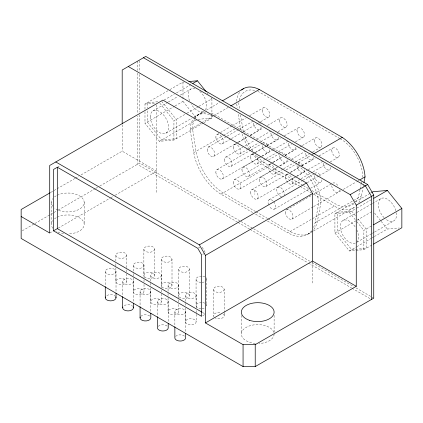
<?xml version="1.0" encoding="UTF-8"?>
<svg xmlns="http://www.w3.org/2000/svg" width="423" height="423" viewBox="0 0 423 423"><rect width="100%" height="100%" fill="white"/><g stroke="black" fill="none" stroke-linecap="round" stroke-linejoin="round"><path stroke-width="0.32" stroke-dasharray="2.12 1.59" d="M238.953 102.567L238.799 103.873L239.704 109.71M313.58 227.405A40.322 23.281 60 0 0 315.098 222.725L318.699 203.606A34.517 19.929 60 0 0 297.364 165.129M360.073 189.573L358.434 196.891A37.097 21.42 60 0 1 354.754 202.924M360.19 188.933L361.041 184.428M361.157 183.788L361.887 179.928M362.368 177.353L362.733 175.423L362.432 172.468A31.286 18.062 60 0 0 342.107 139.923L340.393 138.934M358.852 202.675A40.322 23.281 60 0 0 361.443 195.965L363.124 187.045M363.241 186.406L363.6 184.497M144.983 109.16L144.983 104.016L169.369 89.935M169.935 89.607L182.969 82.083L184.285 81.967M164.002 100.098L174.207 94.207M176.476 92.896L190.641 84.716M153.01 110.858L167.751 102.345M168.317 102.017L177.956 96.455M180.224 95.143L190.995 88.925M57.311 167.281L60.082 165.684M203.415 123.003L173.932 140.029L159.46 141.319L144.983 123.315L174.466 106.289M175.032 105.962L182.969 101.383L182.969 99.453M173.932 140.029L173.932 120.729L186.416 113.523M186.982 113.195L198.318 106.649M198.884 106.321L211.918 98.797L211.093 97.766M50.834 192.365L56.545 189.07M57.116 188.743L74.813 178.522M75.384 178.194L78.805 176.217M81.089 174.9L122.194 151.17L156.838 171.167L114.104 195.844M165.906 133.187L191.984 118.128M194.252 116.822L203.891 111.254M197.25 115.368L204.108 111.408M206.398 110.086L219.558 102.488M159.46 141.319L197.446 119.392L211.918 118.096L211.918 114.236M252.721 212.536L220.917 194.173A40.322 23.281 60 0 1 193.745 152.661L190.149 129.39L201.015 123.119M201.586 122.786L213.033 116.182M213.604 115.849L228.483 107.257M203.986 122.675L211.918 118.096M22.292 230.778L34.258 223.867M34.823 223.54L50.21 214.657M50.781 214.329L57.618 210.384M58.189 210.051L95.223 188.669M95.794 188.341L99.209 186.369M99.78 186.041L139.669 163.014L240.391 221.166M216.941 134.562L219.801 132.912M220.372 132.579L231.82 125.975M232.391 125.642L245.552 118.049M249.554 115.733L263.286 107.807M49.713 233.015L53.134 231.043M58.263 228.082L110.112 198.144M110.683 197.816L113.533 196.172M193.745 152.661L222.921 135.815M223.492 135.487L234.939 128.878M235.511 128.544L240.09 125.906L238.191 113.623M208.243 147.088L226.554 136.513M227.125 136.185L237.996 129.909M238.567 129.581L253.44 120.989M222.313 143.868L230.895 138.913M231.471 138.58L242.913 131.976M243.484 131.643L257.787 123.389M258.358 123.056L260.076 122.067M260.647 121.734L268.658 117.113M213.615 156.388L237.647 142.514M238.218 142.186L247.941 136.571M250.231 135.249L259.96 129.634M234.342 144.608L237.774 142.625M238.345 142.292L248.074 136.677M250.358 135.36L262.947 128.09M267.526 125.446L280.682 117.853M225.639 157.129L242.807 147.22M245.091 145.898L254.249 140.616M256.539 139.294L270.842 131.035M239.714 153.914L248.296 148.954M248.867 148.626L258.59 143.011M260.88 141.689L274.041 134.091M278.043 131.78L286.054 127.154M216.941 169.655L250.696 150.165M251.273 149.832L262.138 143.556M231.011 166.435L255.043 152.56M255.614 152.232L266.485 145.956M267.056 145.623L277.356 139.68M251.738 154.649L266.612 146.062M267.183 145.734L280.343 138.136M284.351 135.825L298.083 127.894M222.313 178.955L261.218 156.494M261.789 156.166L268.658 152.201M243.04 167.175L261.345 156.605M261.922 156.272L272.787 149.996M273.364 149.668L288.237 141.081M257.11 163.955L265.692 159M266.263 158.673L277.705 152.063M278.281 151.735L291.436 144.137M295.444 141.827L303.455 137.2M234.342 179.696L266.379 161.2M268.668 159.878L279.54 153.602M248.412 176.481L272.438 162.606M273.015 162.273L282.738 156.658M285.028 155.336L294.752 149.721M269.134 164.695L272.565 162.712M273.142 162.384L282.865 156.769M285.155 155.447L297.744 148.182M300.029 146.86L301.747 145.866M302.318 145.538L315.479 137.94M220.917 194.173L267.262 167.418L299.632 186.104M239.714 189.002L277.472 167.201M279.762 165.879L286.054 162.247M260.436 177.221L277.599 167.307M279.889 165.985L289.041 160.703M291.331 159.381L305.633 151.122M274.506 174.001L283.087 169.047M283.664 168.714L293.388 163.098M295.677 161.776L309.98 153.523M310.551 153.189L312.269 152.201M312.84 151.868L320.851 147.246M211.167 113.274A34.517 19.929 60 0 1 215.222 114.913L298.183 162.813L310.773 155.542M311.344 155.215L313.062 154.221M251.738 189.742L283.775 171.246M286.064 169.924L296.935 163.648M265.808 186.522L288.121 173.642M290.411 172.32L299.563 167.032M301.853 165.716L312.153 159.767M286.535 174.741L288.248 173.747M290.538 172.425L299.69 167.143M301.98 165.821L315.14 158.223M319.143 155.913L332.875 147.987M257.11 199.048L296.015 176.587M296.586 176.254L303.455 172.288M277.832 187.262L296.142 176.692M296.713 176.365L307.584 170.088M308.156 169.755L323.035 161.168M291.907 184.047L300.489 179.088M301.06 178.76L312.502 172.156M313.073 171.823L326.233 164.224M330.236 161.914L338.247 157.287M269.134 199.788L302.318 180.626M302.889 180.298L314.337 173.689M307.235 182.694L318.678 176.09M319.249 175.757L329.549 169.813M198.334 248.01L199.957 247.069M274.506 209.089L309.98 188.61M310.551 188.283L320.851 182.334M202.728 254.371L205.441 252.806L201.586 246.128M286.535 209.829L311.132 195.627M313.422 194.305L331.732 183.735M291.907 219.135L313.073 206.916M313.644 206.583L341.007 190.725M343.291 189.404L356.457 181.805M357.028 181.472L358.746 180.484M267.484 221.06L287.926 232.862L311.952 218.992M312.523 218.659L334.27 206.107A40.322 23.281 60 0 0 355.114 206.831M315.098 222.725L361.443 195.965M371.812 245.097L363.865 249.681L349.387 250.976L334.916 232.967L334.916 213.668L354.765 202.21M355.331 201.882L370.067 193.374M370.633 193.047L371.769 192.391M307.701 234.31L312.84 231.344M313.411 231.016L354.046 207.556M334.916 213.668L349.387 212.378L356.203 208.444M356.769 208.116L371.505 199.608M342.942 220.51L356.552 212.653M357.118 212.33L371.859 203.817M372.425 203.489L380.927 198.577M334.916 232.967L356.462 220.526M357.033 220.203L371.769 211.69M202.728 315.717L204.896 314.463M363.865 249.681L363.865 230.382L371.812 225.797M356.97 242.189L371.711 233.676M372.277 233.348L373.98 232.37M374.545 232.042L393.824 220.912M349.387 250.976L356.203 247.043M356.769 246.715L371.505 238.207M372.071 237.879L373.773 236.901M374.339 236.573L387.373 229.044L399.217 227.986M157.79 101.758L147.262 102.699L147.262 107.844M144.983 104.016L156.166 103.016M339.828 138.607L259.426 92.188A31.286 18.062 60 0 0 257.845 91.458M302.768 185.285L264.417 162.876A37.097 21.42 60 0 1 256.127 155.119M303.339 185.612L308.478 188.584M311.904 190.561L337.115 204.848A37.097 21.42 60 0 0 354.315 203.341M300.198 186.432L310.99 192.666M313.829 194.305L334.27 206.107M255.566 211.548L223.201 192.862A40.322 23.281 60 0 1 196.023 151.344L192.428 128.074A34.517 19.929 60 0 1 194.548 119.487M256.137 211.875L267.495 218.432M268.06 218.76L290.204 231.545A40.322 23.281 60 0 0 312.052 231.439M255.561 214.175L265.21 219.749M240.962 221.493L252.98 228.431M253.557 228.764L309.641 261.144M311.931 262.466L353.707 286.588M355.997 287.91L373.736 298.152M237.541 222.149L137.39 164.325L137.39 116.092M238.112 222.482L249.559 229.086M250.13 229.419L307.933 262.789M308.504 263.122L351.428 287.904M351.999 288.232L370.315 298.807M202.58 312.497L204.869 313.818M374.556 213.097L380.758 220.811M381.171 221.329L387.373 229.044M355.389 215.693L351.666 211.061L337.194 212.357L337.194 231.656L351.666 249.66L366.144 248.37L366.144 229.07L357.044 217.75M349.387 212.378L355.177 219.579M356.832 221.636L363.865 230.382M206.958 92.621L208.195 94.165M182.969 101.383L196.616 118.361M161.739 101.404L176.211 119.413L176.211 138.712L161.739 140.002L147.262 121.998L147.262 110.419M159.873 103.233L173.932 120.729M240.507 114.903L243.098 130.305A37.097 21.42 60 0 0 243.606 132.172M236.695 103.926L237.292 107.807M312.56 262.366L312.56 283.008M274.115 315.368L274.115 332.785M254.424 190.006L254.424 194.395M241.343 315.368L241.343 334.075M224.201 289.332A5.372 3.104 0 0 1 216.142 292.018A5.372 3.104 0 0 1 216.142 286.646A5.372 3.104 0 0 1 224.201 289.332L224.201 312.364M224.201 313.02L224.201 315.653M213.456 289.332L213.456 315.653M211.918 98.797L211.918 113.591M206.805 279.291L206.805 305.607M196.209 295.455A5.372 3.104 0 0 1 188.15 298.141A5.372 3.104 0 0 1 188.15 292.769A5.372 3.104 0 0 1 196.209 295.455L196.209 307.955M196.209 310.588L196.209 321.771A5.372 3.104 0 0 1 188.15 324.457A5.372 3.104 0 0 1 188.15 319.085A5.372 3.104 0 0 1 196.209 321.771M196.061 279.291L196.061 305.607M189.409 269.245A5.372 3.104 0 0 1 181.351 271.931A5.372 3.104 0 0 1 181.351 266.559A5.372 3.104 0 0 1 189.409 269.245L189.409 295.561A5.372 3.104 0 0 1 181.351 298.247A5.372 3.104 0 0 1 181.351 292.88A5.372 3.104 0 0 1 189.409 295.561M185.607 311.619A5.372 3.104 0 0 1 177.549 314.305A5.372 3.104 0 0 1 177.549 308.933A5.372 3.104 0 0 1 185.607 311.619L185.607 332.668M185.464 295.455L185.464 302.688M185.464 303.349L185.464 305.321M185.464 307.955L185.464 321.771M182.969 82.083L182.969 98.808M178.807 285.409A5.372 3.104 0 0 1 170.749 288.095A5.372 3.104 0 0 1 170.749 282.723A5.372 3.104 0 0 1 178.807 285.409L178.807 299.225M178.807 299.886L178.807 301.858M178.807 304.491L178.807 311.725A5.372 3.104 0 0 1 170.749 314.411A5.372 3.104 0 0 1 170.749 309.039A5.372 3.104 0 0 1 178.807 311.725M178.665 269.245L178.665 295.561M174.863 311.619L174.863 326.091M172.008 259.199A5.372 3.104 0 0 1 163.95 261.885A5.372 3.104 0 0 1 163.95 256.512A5.372 3.104 0 0 1 172.008 259.199L172.008 285.52A5.372 3.104 0 0 1 163.95 288.206A5.372 3.104 0 0 1 163.95 282.834A5.372 3.104 0 0 1 172.008 285.52M168.211 301.573A5.372 3.104 0 0 1 160.153 304.259A5.372 3.104 0 0 1 160.153 298.887A5.372 3.104 0 0 1 168.211 301.573L168.211 322.627M168.063 285.409L168.063 292.647M168.063 293.303L168.063 297.253M168.063 297.908L168.063 311.725M161.412 275.362A5.372 3.104 0 0 1 153.353 278.048A5.372 3.104 0 0 1 153.353 272.676A5.372 3.104 0 0 1 161.412 275.362L161.412 289.179M161.412 289.84L161.412 293.128M161.412 293.789L161.412 301.684A5.372 3.104 0 0 1 153.353 304.37A5.372 3.104 0 0 1 153.353 298.998A5.372 3.104 0 0 1 161.412 301.684M161.263 259.199L161.263 285.52M157.467 301.573L157.467 316.044M156.838 104.93L156.838 193.1M154.612 249.158A5.372 3.104 0 0 1 146.554 251.844A5.372 3.104 0 0 1 146.554 246.472A5.372 3.104 0 0 1 154.612 249.158L154.612 275.473A5.372 3.104 0 0 1 146.554 278.16A5.372 3.104 0 0 1 146.554 272.787A5.372 3.104 0 0 1 154.612 275.473M150.815 291.526A5.372 3.104 0 0 1 142.757 294.212A5.372 3.104 0 0 1 142.757 288.84A5.372 3.104 0 0 1 150.815 291.526L150.815 312.581M150.667 275.362L150.667 282.601M150.667 283.262L150.667 285.234M150.667 287.867L150.667 301.684M144.983 111.735L144.983 123.315M144.016 265.321A5.372 3.104 0 0 1 135.957 268.008A5.372 3.104 0 0 1 135.957 262.635A5.372 3.104 0 0 1 144.016 265.321L144.016 279.138M144.016 279.793L144.016 281.771M144.016 284.399L144.016 291.637A5.372 3.104 0 0 1 135.957 294.323A5.372 3.104 0 0 1 135.957 288.951A5.372 3.104 0 0 1 144.016 291.637M143.868 249.158L143.868 275.473M140.071 291.526L140.071 305.343M139.669 60.595L139.669 71.825M139.669 74.469L139.669 112.132M139.669 114.776L139.669 163.014M137.39 61.25L137.39 70.498M137.39 73.142L137.39 113.449M133.414 281.485A5.372 3.104 0 0 1 125.356 284.171A5.372 3.104 0 0 1 125.356 278.799A5.372 3.104 0 0 1 133.414 281.485L133.414 302.535M133.271 265.321L133.271 273.216M133.271 273.871L133.271 277.165M133.271 277.821L133.271 291.637M126.614 255.275A5.372 3.104 0 0 1 118.556 257.961A5.372 3.104 0 0 1 118.556 252.589A5.372 3.104 0 0 1 126.614 255.275L126.614 269.091M126.614 269.752L126.614 273.041M126.614 273.697L126.614 281.591A5.372 3.104 0 0 1 118.556 284.277A5.372 3.104 0 0 1 118.556 278.905A5.372 3.104 0 0 1 126.614 281.591M122.67 281.485L122.67 295.957M122.194 124.78L122.194 151.17M116.018 271.439A5.372 3.104 0 0 1 107.96 274.125A5.372 3.104 0 0 1 107.96 268.753A5.372 3.104 0 0 1 116.018 271.439L116.018 292.494M115.87 255.275L115.87 261.197M115.87 263.83L115.87 267.119M115.87 267.775L115.87 281.591M105.274 271.439L105.274 285.911M84.182 202.485L84.182 224.417M51.41 202.485L51.41 224.417M57.264 217.173A16.386 9.459 0 0 1 82.971 220.854A16.386 9.459 0 0 1 69.018 233.85M63.556 233.554A16.386 9.459 0 0 1 56.211 231.106M52.827 228.267A16.386 9.459 0 0 1 52.827 220.568M54.541 218.86A16.386 9.459 0 0 1 56.211 217.729M274.115 334.075A16.386 9.459 0 0 1 258.95 343.508M255.286 343.428A16.386 9.459 0 0 1 241.369 333.541A16.386 9.459 0 0 1 257.115 324.621A16.386 9.459 0 0 1 273.972 332.838M57.264 195.241A16.386 9.459 0 0 1 79.381 195.796A16.386 9.459 0 0 1 80.349 208.565A16.386 9.459 0 0 1 58.4 210.236M57.824 209.993A16.386 9.459 0 0 1 54.541 208.047M52.827 206.334A16.386 9.459 0 0 1 52.827 198.636M54.541 196.928A16.386 9.459 0 0 1 56.211 195.796M311.571 230.794A40.322 23.281 60 0 1 287.926 232.862M190.149 129.39A34.517 19.929 60 0 1 193.634 118.599M194.025 118.107A34.517 19.929 60 0 1 210.035 114.971M210.612 115.188A34.517 19.929 60 0 1 212.357 115.944M355.251 243.125A12.891 7.445 60 0 1 342.757 235.072A12.891 7.445 60 0 1 342.757 220.626A12.891 7.445 60 0 1 355.251 226.998M356.859 229.953A12.891 7.445 60 0 1 355.838 242.844M281.501 196.721A5.372 3.104 60 0 1 276.737 190.112A5.372 3.104 60 0 1 280.851 187.738A5.372 3.104 60 0 1 284.187 195.167M273.718 201.734A5.372 3.104 60 0 1 274.834 208.851A5.372 3.104 60 0 1 269.134 205.99M268.531 204.732A5.372 3.104 60 0 1 268.806 200.026A5.372 3.104 60 0 1 272.803 200.772M267.262 167.418A40.322 23.281 60 0 1 252.362 153.48M249.47 149.314A40.322 23.281 60 0 1 242.12 133.975M240.941 129.909A40.322 23.281 60 0 1 240.09 125.906M236.6 101.346A34.517 19.929 60 0 1 239.978 91.844M252.917 151.059A37.097 21.42 60 0 1 244.187 134.049M239.323 100.188A31.286 18.062 60 0 1 255.238 90.554M313.85 229.478A40.322 23.281 60 0 0 317.382 221.409L320.978 202.289A34.517 19.929 60 0 0 307.807 171.447M298.183 162.813A34.517 19.929 60 0 1 302.524 166.102M194.86 118.905A34.517 19.929 60 0 1 205.409 112.439M295.867 147.262A5.372 3.104 60 0 1 292.066 149.456A5.372 3.104 60 0 1 288.269 142.879M313.263 157.308A5.372 3.104 60 0 1 309.467 159.503A5.372 3.104 60 0 1 305.665 152.92M312.153 153.565A5.372 3.104 60 0 1 312.576 154.395M330.664 167.355A5.372 3.104 60 0 1 326.863 169.544A5.372 3.104 60 0 1 323.066 162.966M278.466 137.221A5.372 3.104 60 0 1 274.67 139.41A5.372 3.104 60 0 1 270.873 132.833M277.356 133.478A5.372 3.104 60 0 1 277.784 134.308M261.07 127.175A5.372 3.104 60 0 1 257.274 129.369A5.372 3.104 60 0 1 253.472 122.786M259.96 123.431A5.372 3.104 60 0 1 260.383 124.262M304.565 169.829A5.372 3.104 60 0 1 300.769 172.024A5.372 3.104 60 0 1 296.967 165.446M298.083 162.987A5.372 3.104 60 0 1 303.455 166.086M287.169 159.788A5.372 3.104 60 0 1 283.368 161.977A5.372 3.104 60 0 1 279.571 155.4M280.682 152.941A5.372 3.104 60 0 1 286.054 156.045M269.768 149.742A5.372 3.104 60 0 1 265.475 151.614A5.372 3.104 60 0 1 262.302 144.296M262.683 143.455A5.372 3.104 60 0 1 268.658 145.998M339.362 189.922A5.372 3.104 60 0 1 335.561 192.111A5.372 3.104 60 0 1 331.764 185.533M332.875 183.074A5.372 3.104 60 0 1 338.247 186.178M321.961 179.875A5.372 3.104 60 0 1 317.668 181.747A5.372 3.104 60 0 1 314.495 174.429M314.876 173.589A5.372 3.104 60 0 1 320.851 176.132M396.293 212.7A12.891 7.445 60 0 1 385.015 218.554M384.11 217.686A12.891 7.445 60 0 1 381.276 198.403A12.891 7.445 60 0 1 396.182 212.103M203.304 111.535A12.891 7.445 60 0 1 190.995 103.809M189.546 100.796A12.891 7.445 60 0 1 195.082 88.56M199.804 91.283A12.891 7.445 60 0 1 205.34 109.911M124.246 305.607A5.372 3.104 0 0 1 132.695 306.252M175.582 336.385A5.372 3.104 0 0 1 184.888 336.385M158.186 326.339A5.372 3.104 0 0 1 167.492 326.339M140.79 316.293A5.372 3.104 0 0 1 150.091 316.293M106.845 295.561A5.372 3.104 0 0 1 115.299 296.206M223.481 314.104A5.372 3.104 0 0 1 222.101 318.112A5.372 3.104 0 0 1 215.032 317.847M214.175 317.202A5.372 3.104 0 0 1 214.868 313.554A5.372 3.104 0 0 1 221.102 312.84M206.086 304.058A5.372 3.104 0 0 1 206.086 307.156M204.119 308.293A5.372 3.104 0 0 1 201.433 308.711M200.967 308.7A5.372 3.104 0 0 1 196.066 305.475A5.372 3.104 0 0 1 201.433 302.508M202.823 302.614A5.372 3.104 0 0 1 205.229 303.413M206.086 277.742A5.372 3.104 0 0 1 206.086 280.84M204.119 281.977A5.372 3.104 0 0 1 201.433 282.39M200.967 282.379A5.372 3.104 0 0 1 196.066 279.154A5.372 3.104 0 0 1 201.433 276.187M202.823 276.293A5.372 3.104 0 0 1 205.229 277.097M150.339 116.759A12.891 7.445 60 0 0 164.018 133.768A12.891 7.445 60 0 0 164.018 115.537A12.891 7.445 60 0 0 150.339 116.759M241.924 169.634A5.372 3.104 60 0 0 247.624 176.724A5.372 3.104 60 0 0 247.624 169.126A5.372 3.104 60 0 0 241.924 169.634M259.325 179.68A5.372 3.104 60 0 0 265.02 186.765A5.372 3.104 60 0 0 265.02 179.167A5.372 3.104 60 0 0 259.325 179.68M224.528 159.587A5.372 3.104 60 0 0 230.228 166.678A5.372 3.104 60 0 0 230.228 159.08A5.372 3.104 60 0 0 224.528 159.587M207.133 149.546A5.372 3.104 60 0 0 212.827 156.632A5.372 3.104 60 0 0 212.827 149.033A5.372 3.104 60 0 0 207.133 149.546M215.83 137.02A5.372 3.104 60 0 0 221.525 144.111A5.372 3.104 60 0 0 221.525 136.513A5.372 3.104 60 0 0 215.83 137.02M233.226 147.067A5.372 3.104 60 0 0 238.926 154.152A5.372 3.104 60 0 0 238.926 146.559A5.372 3.104 60 0 0 233.226 147.067M285.419 177.2A5.372 3.104 60 0 0 291.119 184.285A5.372 3.104 60 0 0 291.119 176.692A5.372 3.104 60 0 0 285.419 177.2M268.023 167.154A5.372 3.104 60 0 0 273.718 174.244A5.372 3.104 60 0 0 273.718 166.646A5.372 3.104 60 0 0 268.023 167.154M250.622 157.113A5.372 3.104 60 0 0 256.322 164.198A5.372 3.104 60 0 0 256.322 156.6A5.372 3.104 60 0 0 250.622 157.113M250.622 192.201A5.372 3.104 60 0 0 256.322 199.291A5.372 3.104 60 0 0 256.322 191.693A5.372 3.104 60 0 0 250.622 192.201M233.226 182.154A5.372 3.104 60 0 0 238.926 189.245A5.372 3.104 60 0 0 238.926 181.647A5.372 3.104 60 0 0 233.226 182.154M215.83 172.113A5.372 3.104 60 0 0 221.525 179.199A5.372 3.104 60 0 0 221.525 171.601A5.372 3.104 60 0 0 215.83 172.113M285.419 212.288A5.372 3.104 60 0 0 291.119 219.378A5.372 3.104 60 0 0 291.119 211.78A5.372 3.104 60 0 0 285.419 212.288M262.17 110.266A5.372 3.104 60 0 0 267.87 117.356A5.372 3.104 60 0 0 267.87 109.758A5.372 3.104 60 0 0 262.17 110.266M331.764 150.445A5.372 3.104 60 0 0 337.459 157.53A5.372 3.104 60 0 0 337.459 149.932A5.372 3.104 60 0 0 331.764 150.445M314.368 140.399A5.372 3.104 60 0 0 320.063 147.49A5.372 3.104 60 0 0 320.063 139.891A5.372 3.104 60 0 0 314.368 140.399M296.967 130.353A5.372 3.104 60 0 0 302.667 137.443A5.372 3.104 60 0 0 302.667 129.845A5.372 3.104 60 0 0 296.967 130.353M279.571 120.312A5.372 3.104 60 0 0 285.266 127.397A5.372 3.104 60 0 0 285.266 119.799A5.372 3.104 60 0 0 279.571 120.312"/><path stroke-width="0.63" d="M363.96 182.583L365.038 176.851A34.517 19.929 60 0 0 342.249 137.375L259.283 89.475A34.517 19.929 60 0 0 241.649 90.02M192.909 83.41L197.446 80.788L206.128 91.595M50.263 192.698L21.15 209.507L21.15 238.456L243.066 366.577L255.222 366.577L373.736 298.152L373.736 195.072L367.661 184.544L145.745 56.423L122.194 70.022L122.194 123.458M222.419 100.833L243.59 88.608M230.672 105.993L259.283 89.475M53.515 230.821L201.644 316.341L201.644 254.995L197.79 248.322L57.369 167.254L53.515 169.475L53.515 230.821L57.311 228.626L202.009 312.169M313.633 153.893L342.249 137.375M199.36 244.848L306.485 183L312.56 193.528L312.56 261.076L205.441 322.923L205.441 255.37L199.36 244.848L55.794 161.956M205.441 255.37L312.56 193.528M359.888 179.823L365.038 176.851M128.269 66.511L350.186 194.633L367.661 184.544M371.769 192.391L372.901 191.741L387.373 190.445L401.85 208.454L401.85 227.754L373.509 244.113M205.441 322.923L243.066 344.645L255.222 344.645L356.266 286.308L356.266 205.16L373.736 195.072M373.773 198.297L387.373 190.445M373.509 224.814L401.85 208.454M188.891 81.554L197.446 80.788M143.466 57.74L365.382 185.861L371.457 196.388L371.457 299.468M306.485 183L162.913 100.114L49.713 165.467L49.713 233.015L21.15 216.523M312.56 261.076L356.266 286.308M350.186 194.633L356.266 205.16M255.222 344.645L255.222 366.577M243.066 344.645L243.066 366.577M185.607 333.329L185.607 337.935A5.372 3.104 0 0 1 180.235 341.033A5.372 3.104 0 0 1 174.863 337.935L174.863 326.752M168.211 323.283L168.211 327.888A5.372 3.104 0 0 1 162.839 330.992A5.372 3.104 0 0 1 157.467 327.888L157.467 316.705M150.815 313.242L150.815 317.847A5.372 3.104 0 0 1 144.74 320.92A5.372 3.104 0 0 1 140.251 317.044M140.071 306.659L140.071 317.847M133.414 303.196L133.414 307.801M122.67 296.618L122.67 307.801M116.018 293.15L116.018 297.755M105.274 286.572L105.274 297.755M57.311 167.281L57.311 228.626M133.234 306.998A5.372 3.104 0 0 1 128.042 310.905A5.372 3.104 0 0 1 122.855 306.998M115.833 296.951A5.372 3.104 0 0 1 110.646 300.859A5.372 3.104 0 0 1 105.459 296.951M249.538 320.333A16.386 9.459 0 0 0 274.115 312.142A16.386 9.459 0 0 0 249.538 303.952A16.386 9.459 0 0 0 249.538 320.333"/></g></svg>
